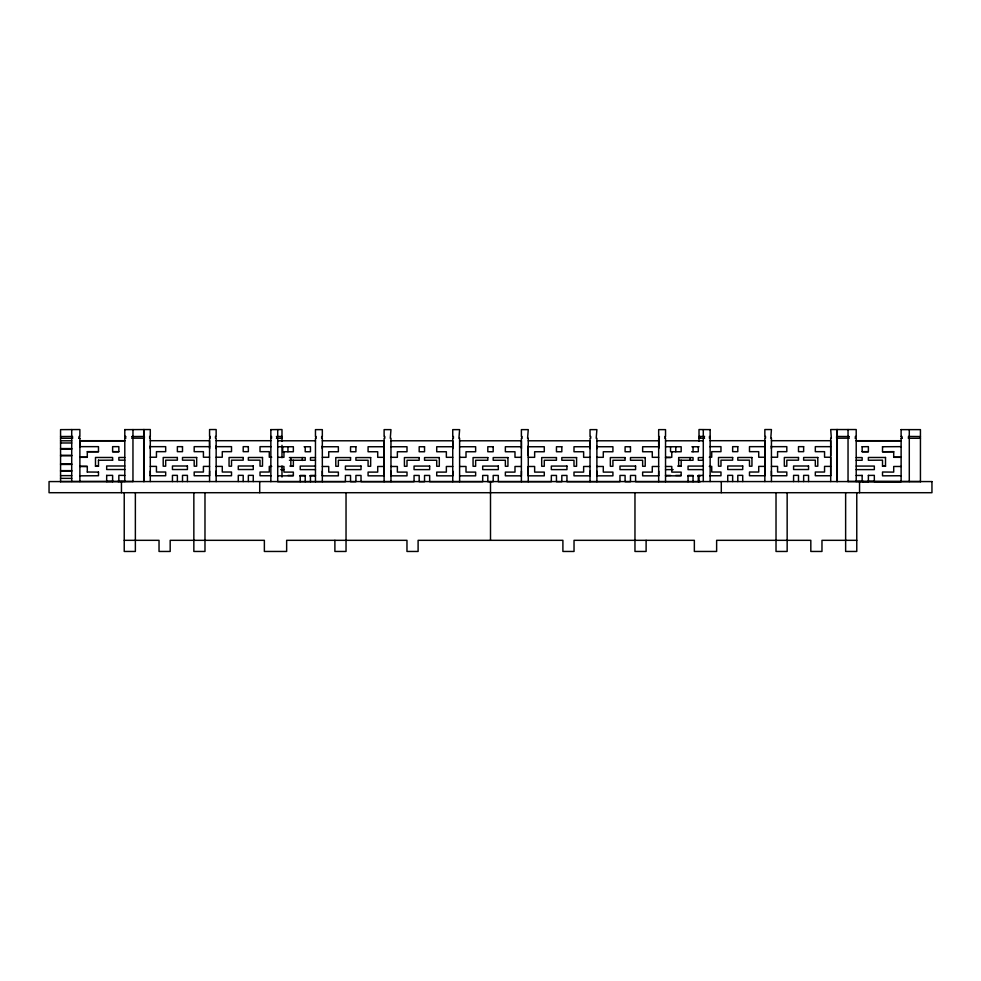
<?xml version="1.0" encoding="UTF-8"?>
<svg xmlns="http://www.w3.org/2000/svg" width="981" height="981" viewBox="0 0 981 981"><rect width="100%" height="100%" fill="white"/><g stroke="black" fill="none" stroke-linecap="round" stroke-linejoin="round"><path stroke-width="1.47" d="M658.717 448.575L659.355 436.545L658.668 436.545L658.668 429.629L665.535 429.629L665.535 436.545L664.848 436.545L664.848 438.274L665.535 438.274L665.535 481.659M150.252 448.489L150.277 445.901M216.102 448.489L216.114 445.901M771.385 448.489L771.409 445.901M322.283 448.575L322.295 445.987M528.219 445.987L528.207 455.809M596.84 448.575L596.865 445.987M209.566 475.552L209.615 471.088M384.111 475.638L384.111 440.788L322.332 440.788M452.744 475.638L452.793 471.174M521.389 475.638L521.438 471.174M590.035 475.638L590.084 471.174M658.668 475.638L658.717 471.174M764.849 475.552L764.849 440.702L710.158 440.702M830.699 475.552L830.699 440.702L771.434 440.702M132.962 481.475L60.184 481.573M106.929 481.426L113.06 481.413M117.646 481.401L125.31 481.389M124.795 429.629L150.301 429.543L150.301 436.459L149.652 436.459L149.652 438.188L150.301 438.188L150.301 481.573M270.854 429.629L281.988 429.543L281.988 441.254M710.146 429.629L699.012 429.543L699.012 441.254M901.122 429.629L920.436 429.629L920.436 481.659M60.564 436.545L72.52 436.447L72.52 438.274L60.564 438.274M124.795 436.447L125.617 436.545M132.141 436.545L144.379 436.459L144.379 438.188L132.141 438.176L132.141 436.447M270.854 436.545L271.541 436.545L271.541 438.274L270.854 438.274M276.421 436.545L281.988 436.459M699.012 436.459L704.579 436.447M710.146 436.545L709.459 436.545L709.459 438.274L710.146 438.274M848.859 436.545L836.621 436.459L836.621 438.188L848.859 438.176L848.859 436.447M901.122 436.447L901.944 436.447L901.944 438.274L901.122 438.274L901.122 481.659L874.329 481.659L874.329 475.344L868.381 475.442M920.436 436.545L908.48 436.447L908.48 438.274L920.436 438.274M71.711 438.176L72.52 438.176M60.564 481.659L60.564 429.629L79.878 429.543L79.878 436.545L79.056 436.447L79.056 438.274L79.878 438.176L79.878 481.561M124.795 481.475L124.795 438.176L125.617 438.176L125.617 436.447M699.012 438.176L704.579 438.176M830.699 455.724L830.699 438.188L831.348 438.188L830.699 429.543L856.205 429.543L856.205 436.545L855.383 436.447L855.383 438.274L856.205 438.176L856.205 481.475M901.122 438.176L901.944 438.176M908.48 438.176L909.289 438.176M79.056 438.274L79.878 438.274M124.795 438.274L125.617 438.274M132.141 438.274L132.962 438.274M276.421 438.274L281.988 438.274L281.326 436.459M848.038 438.274L848.859 438.274M855.383 438.274L856.205 438.274M124.795 440.702L79.878 440.702L79.878 446.649L98.48 446.649L98.48 451.75L87.297 451.75L87.297 457.318L79.878 457.318M150.301 440.702L209.566 440.702L209.615 448.489M216.151 440.702L270.842 440.702M856.205 440.702L901.122 440.702M60.564 440.788L71.711 440.788M79.878 440.788L124.795 440.788M277.709 440.788L315.465 440.788M390.965 440.788L452.744 440.788L452.793 448.575M459.611 440.788L521.389 440.788L521.438 448.575M528.256 440.788L590.035 440.788L590.084 448.575M596.889 440.788L658.668 440.788M665.535 440.788L703.291 440.788M856.205 440.788L901.122 440.788M60.564 442.983L71.711 442.983M150.301 446.662L165.679 446.662L165.679 451.665L156.445 451.665L156.445 457.232L150.301 457.232M209.566 446.662L194.189 446.662L194.189 451.665L203.423 451.665L203.423 457.232L209.566 457.232M216.151 446.662L231.516 446.662L231.516 451.665L222.282 451.665L222.282 457.232L216.151 457.232M271.21 446.662L260.026 446.662L260.026 451.665L269.272 451.665L269.272 457.232L271.725 457.232M277.709 446.747L293.356 446.747L293.356 451.75L282.712 451.75L282.712 446.747M304.098 446.747L310.462 446.747L310.462 451.75L305.201 451.75L305.226 446.747M322.332 446.747L338.359 446.747L338.359 451.75L328.721 451.75L328.721 457.318L322.332 457.318M384.111 446.747L368.083 446.747L368.083 451.75L377.71 451.75L377.71 457.318L384.111 457.318M390.965 446.747L407.005 446.747L407.005 451.75L397.366 451.75L397.366 457.318L390.965 457.318M452.744 446.747L436.717 446.747L436.717 451.75L446.355 451.75L446.355 457.318L452.744 457.318M459.611 446.747L475.638 446.747L475.638 451.75L466.012 451.75L466.012 457.318L459.611 457.318M521.389 446.747L505.362 446.747L505.362 451.75L514.988 451.75L514.988 457.318L521.389 457.318M528.256 446.747L544.283 446.747L544.283 451.75L534.645 451.75L534.645 457.318L528.256 457.318M590.035 446.747L573.995 446.747L573.995 451.75L583.634 451.75L583.634 457.318L590.035 457.318M596.889 446.747L612.917 446.747L612.917 451.75L603.29 451.75L603.29 457.318L596.889 457.318M658.668 446.747L642.641 446.747L642.641 451.75L652.279 451.75L652.279 457.318L658.668 457.318M665.535 446.747L681.17 446.747L681.17 451.75L670.538 451.75L670.538 446.747M691.912 446.747L699.024 446.747M709.79 446.662L720.974 446.662L720.974 451.665L711.728 451.665L711.728 457.232L709.275 457.232M764.849 446.662L749.484 446.662L749.484 451.665L758.718 451.665L758.718 457.232L764.849 457.232M771.434 446.662L786.811 446.662L786.811 451.665L777.577 451.665L777.577 457.232L771.434 457.232M830.699 446.662L815.321 446.662L815.321 451.665L824.555 451.665L824.555 457.232L830.699 457.232L830.699 481.573M862.152 446.747L868.381 446.649L868.381 451.75L862.152 451.75L862.152 446.649M882.52 446.747L901.122 446.649M60.564 448.575L71.711 448.575M60.564 449.114L71.711 449.114M87.297 451.652L98.48 451.652M112.619 451.652L118.848 451.652L118.848 446.649L112.619 446.649L112.619 451.75L118.848 451.75M862.152 451.652L868.381 451.652M882.52 446.649L882.52 451.75L893.703 451.652L893.703 457.318L901.122 457.318M691.679 451.75L698.288 451.75L698.288 446.747M882.52 451.75L893.703 451.75M60.564 455.282L71.711 455.282M60.564 455.809L71.711 455.809M79.878 457.22L87.297 457.22M893.703 457.22L901.122 457.22M277.709 457.318L283.95 457.318L283.95 451.75M665.535 457.318L671.777 457.318L671.777 451.75M124.795 457.477L118.848 457.477L118.848 460.163L124.795 460.163M289.383 457.575L305.226 457.575L305.226 460.261L289.432 460.261M315.465 457.575L310.462 457.575L310.462 460.261L315.465 460.261M665.535 457.575L670.538 457.575M678.644 457.575L693.052 457.575L693.052 460.261L678.742 460.261M703.291 457.575L698.288 457.575L698.288 460.261L703.291 460.261M856.205 457.575L862.152 457.575L862.152 460.261L856.205 460.261M98.48 460.261L112.619 460.163M60.564 463.915L71.711 463.915M60.564 464.442L71.711 464.442M124.795 465.987L106.671 465.987L106.671 469.519L124.795 469.519M95.488 466.183L98.48 466.183M289.898 466.073L292.951 466.073M315.465 466.073L300.235 466.073L300.235 469.617L315.465 469.617M677.724 466.073L680.765 466.073M703.291 466.073L688.049 466.073L688.049 469.617L703.291 469.617M856.205 466.073L874.329 466.073L874.329 469.617L856.205 469.617M882.52 466.183L885.512 466.183M87.297 466.392L79.878 466.392L87.297 466.478L87.297 472.106M150.301 466.392L156.445 466.392L156.445 472.02L165.679 472.02L165.679 475.748L150.301 475.748M209.566 466.392L203.423 466.392L203.423 472.02L194.189 472.02L194.189 475.748L209.566 475.748M216.151 466.392L222.282 466.392L222.282 472.02L231.516 472.02L231.516 475.748L216.151 475.748M271.725 466.392L269.272 466.392L269.272 472.02L260.026 472.02L260.026 475.748L271.21 475.748M709.275 466.392L711.728 466.392L711.728 472.02L720.974 472.02L720.974 475.748L709.79 475.748M764.849 466.392L758.718 466.392L758.718 472.02L749.484 472.02L749.484 475.748L764.849 475.748M771.434 466.392L777.577 466.392L777.577 472.02L786.811 472.02L786.811 475.748L771.434 475.748M830.699 466.392L824.555 466.392L824.555 472.02L815.321 472.02L815.321 475.748L830.699 475.748M277.709 466.478L283.95 466.478L283.95 472.106L293.356 472.106L293.356 475.834L277.709 475.834M322.332 466.478L328.721 466.478L328.721 472.106L338.359 472.106L338.359 475.834L322.332 475.834M384.111 466.478L377.71 466.478L377.71 472.106L368.083 472.106L368.083 475.834L384.111 475.834M390.965 466.478L397.366 466.478L397.366 472.106L407.005 472.106L407.005 475.834L390.965 475.834M452.744 466.478L446.355 466.478L446.355 472.106L436.717 472.106L436.717 475.834L452.744 475.834M459.611 466.478L466.012 466.478L466.012 472.106L475.638 472.106L475.638 475.834L459.611 475.834M521.389 466.478L514.988 466.478L514.988 472.106L505.362 472.106L505.362 475.834L521.389 475.834M528.256 466.478L534.645 466.478L534.645 472.106L544.283 472.106L544.283 475.834L528.256 475.834M590.035 466.478L583.634 466.478L583.634 472.106L573.995 472.106L573.995 475.834L590.035 475.834M596.889 466.478L603.29 466.478L603.29 472.106L612.917 472.106L612.917 475.834L596.889 475.834M658.668 466.478L652.279 466.478L652.279 472.106L642.641 472.106L642.641 475.834L658.668 475.834M665.535 466.478L671.777 466.478L671.777 472.106L681.17 472.106L681.17 475.834L665.535 475.834M901.122 466.478L893.703 466.478L893.703 472.106L882.52 472.008L882.52 475.834L901.122 475.736M280.762 469.617L283.803 469.617M665.535 469.617L673.15 469.617M60.564 470.647L71.711 470.647M60.564 471.174L71.711 471.174M87.297 472.008L98.48 472.106M106.671 475.442L112.619 475.344L112.619 481.659M124.795 475.442L118.848 475.344L118.848 481.659M287.948 475.442L292.951 475.442M315.465 475.442L310.462 475.442L310.462 481.659M665.535 475.442L670.538 475.442M675.774 475.442L680.765 475.442M703.291 475.442L698.288 475.442L698.288 481.659M856.205 475.442L862.152 475.442M60.564 475.638L71.711 475.638M79.878 475.834L98.48 475.736L98.48 472.008M299.83 475.834L305.52 475.834M309.775 475.834L315.465 475.834M687.644 475.834L693.334 475.834M697.601 475.834L700.446 475.834M60.564 478.372L71.711 478.372M700.422 481.659L635.59 481.659L635.59 475.442L630.464 475.442L630.464 481.659L625.093 481.659L625.093 475.442L619.98 475.442L619.98 481.659L566.944 481.659L566.944 475.442L561.819 475.442L561.819 481.659L556.46 481.659L556.46 475.442L551.334 475.442L551.334 481.659L498.311 481.659L498.311 475.442L493.185 475.442L493.185 481.659L487.815 481.659L487.815 475.442L482.689 475.442L482.689 481.659L429.666 481.659L429.666 475.442L424.54 475.442L424.54 481.659L419.181 481.659L419.181 475.442L414.056 475.442L414.056 481.659L361.02 481.659L361.02 475.442L355.907 475.442L355.907 481.659L350.536 481.659L350.536 475.442L345.41 475.442L345.41 481.659L277.709 481.659L277.709 438.274M124.231 540.323L159.032 540.323L159.032 551.457L170.179 551.457L170.179 540.323L264.367 540.323L264.367 551.457L286.648 551.457L286.648 540.323L406.968 540.323L406.968 551.457L418.102 551.457L418.102 540.323L562.898 540.323L562.898 551.457L574.032 551.457L574.032 540.323L694.352 540.323L694.352 551.457L716.633 551.457L716.633 540.323L810.821 540.323L810.821 551.457L821.968 551.457L821.968 540.323L856.769 540.323M855.69 481.389L863.354 481.401M867.94 481.413L874.071 481.426M920.816 481.573L848.038 481.475M771.385 471.088L771.434 475.552M596.84 471.174L596.889 475.638M528.256 475.638L528.207 466.821M390.916 471.174L390.965 475.638M322.283 471.174L322.332 475.638M216.102 471.088L216.151 475.552M150.252 471.088L150.301 475.552M909.289 429.629L909.289 481.573M901.122 429.543L901.122 436.545M868.381 475.344L868.381 481.659L862.152 481.659L862.152 475.344M859.552 481.573L859.552 492.707M856.769 492.707L856.769 551.457L845.634 551.457L845.634 492.707M848.038 429.543L848.038 481.573M837.284 429.543L837.284 436.459M837.284 438.188L837.284 481.573M836.903 429.543L836.903 481.573M808.552 481.573L808.552 475.356L803.635 475.356L803.635 481.573M798.497 481.573L798.497 475.356L793.58 475.356L793.58 481.573M787.154 492.707L787.154 551.457L776.02 551.457L776.02 492.707M771.434 481.573L771.434 438.188L770.784 438.188L771.434 429.543L764.849 429.543L764.849 436.459L765.511 436.459L765.511 438.188L764.849 438.188L764.849 481.573M742.715 481.573L742.715 475.356L737.798 475.356L737.798 481.573M732.648 481.573L732.648 475.356L727.73 475.356L727.73 481.573M721.293 481.573L721.293 492.707M710.146 429.543L710.146 481.561M703.978 436.545L703.978 438.274L703.291 438.274L703.291 481.475M703.291 429.629L703.291 436.545M699.674 436.459L699.674 438.188M699.012 475.344L699.012 481.659M693.052 446.747L693.052 451.75M693.052 481.659L693.052 475.442L688.049 475.442L688.049 481.659M690.17 457.575L690.17 460.469M681.17 460.261L681.17 466.282L678.656 466.282L678.656 457.575M675.774 446.747L675.774 451.75M658.668 438.274L658.668 481.659M646.111 540.323L646.111 551.457L634.965 551.457L634.965 492.707M596.889 481.659L596.889 438.274L596.203 438.274L596.889 429.629L590.035 429.629L590.035 436.545L590.721 436.545L590.721 438.274L590.035 438.274L590.035 481.659M528.256 481.659L528.256 438.274L527.57 438.274L528.256 429.629L521.389 429.629L521.389 436.545L522.076 436.545L522.076 438.274L521.389 438.274L521.389 481.659M490.5 481.573L490.5 540.323M459.611 481.659L459.611 438.274L458.924 438.274L459.611 429.629L452.744 429.629L452.744 436.545L453.43 436.545L453.43 438.274L452.744 438.274L452.744 481.659M390.965 481.659L390.965 438.274L390.279 438.274L390.965 429.629L384.111 429.629L384.111 436.545L384.797 436.545L384.797 438.274L384.111 438.274L384.111 481.659M346.035 492.707L346.035 551.457L334.889 551.457L334.889 540.323M322.332 481.659L322.332 438.274L321.645 438.274L321.645 436.545L322.332 436.545L322.332 429.629L315.465 429.629L315.465 436.545L316.152 436.545L316.152 438.274L315.465 438.274L315.465 481.659M305.226 481.659L305.226 475.442L300.235 475.442L300.235 481.659M302.344 457.575L302.344 460.469M293.356 460.261L293.356 466.282L290.83 466.282L290.83 457.575M287.948 446.747L287.948 451.75M281.988 445.276L281.988 457.686M281.988 465.987L281.988 477.011M277.709 429.629L277.709 436.545M277.022 436.545L277.022 438.274M270.854 429.543L270.854 481.659M259.707 481.573L259.707 492.707M253.27 481.573L253.27 475.356L248.352 475.356L248.352 481.573M243.202 481.573L243.202 475.356L238.285 475.356L238.285 481.573M216.151 481.573L216.151 438.188L215.489 438.188L215.489 436.459L216.151 436.459L216.151 429.543L209.566 429.543L209.566 436.459L210.216 436.459L210.216 438.188L209.566 438.188L209.566 481.573M204.98 492.707L204.98 551.457L193.846 551.457L193.846 492.707M187.42 481.573L187.42 475.356L182.503 475.356L182.503 481.573M177.365 481.573L177.365 475.356L172.448 475.356L172.448 481.573M144.097 429.543L144.097 481.573M143.717 429.543L143.717 436.459M143.717 438.188L143.717 481.573M135.366 492.707L135.366 551.457L124.231 551.457L124.231 492.707M132.962 429.543L132.962 481.573M124.795 429.543L124.795 436.545M121.448 481.573L121.448 492.707M112.619 460.261L112.619 457.477L95.488 457.477L95.488 466.282L98.48 466.282L98.48 460.163M106.671 475.344L106.671 481.659M71.711 429.543L71.711 481.475M182.503 446.662L177.365 446.662L177.365 451.665L182.503 451.665L182.503 446.662M248.352 446.662L243.202 446.662L243.202 451.665L248.352 451.665L248.352 446.662M355.907 446.747L350.536 446.747L350.536 451.75L355.907 451.75L355.907 446.747M424.54 446.747L419.181 446.747L419.181 451.75L424.54 451.75L424.54 446.747M493.185 446.747L487.815 446.747L487.815 451.75L493.185 451.75L493.185 446.747M561.819 446.747L556.46 446.747L556.46 451.75L561.819 451.75L561.819 446.747M630.464 446.747L625.093 446.747L625.093 451.75L630.464 451.75L630.464 446.747M737.798 446.662L732.648 446.662L732.648 451.665L737.798 451.665L737.798 446.662M803.635 446.662L798.497 446.662L798.497 451.665L803.635 451.665L803.635 446.662M177.365 457.489L163.202 457.489L163.202 466.196L165.679 466.196L165.679 460.175L177.365 460.175L177.365 457.489M196.666 457.489L182.503 457.489L182.503 460.175L194.189 460.175L194.189 466.196L196.666 466.196L196.666 457.489M243.202 457.489L229.051 457.489L229.051 466.196L231.516 466.196L231.516 460.175L243.202 460.175L243.202 457.489M262.503 457.489L248.352 457.489L248.352 460.175L260.026 460.175L260.026 466.196L262.503 466.196L262.503 457.489M350.536 457.575L335.784 457.575L335.784 466.282L338.359 466.282L338.359 460.261L350.536 460.261L350.536 457.575M370.659 457.575L355.907 457.575L355.907 460.261L368.083 460.261L368.083 466.282L370.659 466.282L370.659 457.575M419.181 457.575L404.417 457.575L404.417 466.282L407.005 466.282L407.005 460.261L419.181 460.261L419.181 457.575M439.304 457.575L424.54 457.575L424.54 460.261L436.717 460.261L436.717 466.282L439.304 466.282L439.304 457.575M487.815 457.575L473.063 457.575L473.063 466.282L475.638 466.282L475.638 460.261L487.815 460.261L487.815 457.575M507.937 457.575L493.185 457.575L493.185 460.261L505.362 460.261L505.362 466.282L507.937 466.282L507.937 457.575M556.46 457.575L541.696 457.575L541.696 466.282L544.283 466.282L544.283 460.261L556.46 460.261L556.46 457.575M576.583 457.575L561.819 457.575L561.819 460.261L573.995 460.261L573.995 466.282L576.583 466.282L576.583 457.575M625.093 457.575L610.341 457.575L610.341 466.282L612.917 466.282L612.917 460.261L625.093 460.261L625.093 457.575M645.216 457.575L630.464 457.575L630.464 460.261L642.641 460.261L642.641 466.282L645.216 466.282L645.216 457.575M732.648 457.489L718.497 457.489L718.497 466.196L720.974 466.196L720.974 460.175L732.648 460.175L732.648 457.489M751.949 457.489L737.798 457.489L737.798 460.175L749.484 460.175L749.484 466.196L751.949 466.196L751.949 457.489M798.497 457.489L784.334 457.489L784.334 466.196L786.811 466.196L786.811 460.175L798.497 460.175L798.497 457.489M817.798 457.489L803.635 457.489L803.635 460.175L815.321 460.175L815.321 466.196L817.798 466.196L817.798 457.489M885.512 457.477L868.381 457.477L868.381 460.261L882.52 460.163L882.52 466.282L885.512 466.282L885.512 457.477M187.42 466L172.448 466L172.448 469.531L187.42 469.531L187.42 466M253.27 466L238.285 466L238.285 469.531L253.27 469.531L253.27 466M742.715 466L727.73 466L727.73 469.531L742.715 469.531L742.715 466M808.552 466L793.58 466L793.58 469.531L808.552 469.531L808.552 466M361.02 466.073L345.41 466.073L345.41 469.617L361.02 469.617L361.02 466.073M429.666 466.073L414.056 466.073L414.056 469.617L429.666 469.617L429.666 466.073M498.311 466.073L482.689 466.073L482.689 469.617L498.311 469.617L498.311 466.073M566.944 466.073L551.334 466.073L551.334 469.617L566.944 469.617L566.944 466.073M635.59 466.073L619.98 466.073L619.98 469.617L635.59 469.617L635.59 466.073M931.95 481.573L49.05 481.573L49.05 492.707L931.95 492.707L931.95 481.573"/></g></svg>
